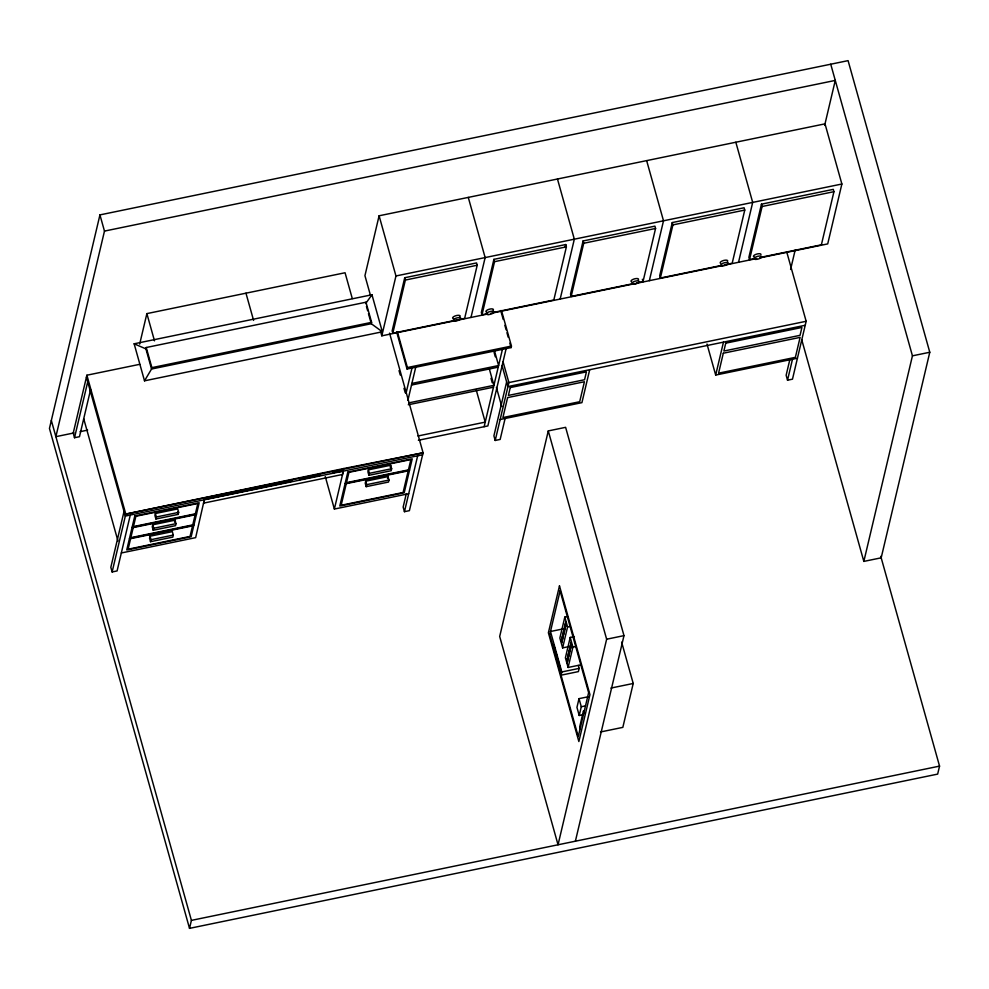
<?xml version="1.0" encoding="UTF-8"?>
<svg xmlns="http://www.w3.org/2000/svg" width="989" height="989" viewBox="0 0 989 989"><rect width="100%" height="100%" fill="white"/><g stroke="black" fill="none" stroke-linecap="round" stroke-linejoin="round"><path stroke-width="1.48" d="M801.733 339.709L863.842 561.406L881.187 557.821L929.784 352.257L848.08 60.638L99.938 214.897L49.45 428.447L189.517 928.362L937.659 774.103L939.55 766.116L880.766 556.337M99.938 214.897L104.475 231.092L55.879 436.668L74.039 432.922M139.721 364.323L86.896 375.214L73.223 433.095L74.509 437.719L79.466 436.705L90.605 389.567M74.509 437.719L87.724 381.841M139.672 344.098L146.879 313.612L345.062 272.754L352.282 298.542M146.236 347.51L151.873 367.648L151.552 369.021L145.915 348.882L146.236 347.51L365.967 302.214L371.604 322.34L371.283 323.712L151.552 369.021L144.518 380.827L382.335 331.797L371.963 294.759L134.145 343.801L144.518 380.827M124.033 511.449L110.83 567.327L112.128 571.951L117.085 570.937L130.288 515.046M112.128 571.951L125.801 514.082L86.896 375.214M130.659 538.387L128.113 549.204L190.036 536.434L192.534 525.888L130.597 538.659M150.031 536.211L149.562 538.214L150.526 541.688L172.828 537.089L173.298 535.086L172.321 531.625L150.031 536.211L151.008 539.685L150.526 541.688M152.739 524.788L152.257 526.778L153.233 530.252L175.535 525.654L176.005 523.651L175.028 520.189L152.739 524.788L153.703 528.25L153.233 530.252M155.397 513.514L154.927 515.504L155.903 518.978L178.193 514.379L178.663 512.389L177.699 508.915L155.397 513.514L156.373 516.975L155.903 518.978M174.559 522.18L175.028 520.189M203.66 503.722L204.451 499.148L210.484 497.912M189.517 928.362L191.409 920.376L51.341 420.473M759.7 257.919L827.719 243.9L841.874 184.016L825.011 123.848L379.096 215.787L364.941 275.659L370.282 294.747M365.967 302.214L365.646 303.586L371.963 294.759M342.392 475.116L343.171 470.541L332.625 472.717L343.344 471.123L334.369 509.051L408.692 493.721M487.614 314.02L381.803 335.84L395.959 275.968L379.096 215.787M404.724 277.736L392.151 330.882L392.806 333.194L464.645 318.384L477.205 265.237L476.562 262.926L404.724 277.736L405.366 280.048L392.806 333.194M365.707 481.186L365.238 483.176L366.202 486.65L388.504 482.051L388.974 480.061L387.997 476.587L365.707 481.186L366.672 484.647L366.202 486.65M368.39 469.849L367.908 471.84L368.885 475.313L391.187 470.715L391.656 468.724L390.68 465.25L368.39 469.849L369.354 473.311L368.885 475.313M501.485 310.534L511.449 346.076L511.103 347.584L407.048 369.033L407.406 367.537L397.442 331.983M406.022 393.288L412.005 368.007M387.527 478.577L387.997 476.587M390.21 467.241L390.68 465.25M407.876 400.409L415.726 367.24M406.331 493.585L403.153 507.06L404.452 511.684L409.397 510.658L423.082 452.789L389.555 333.12M404.452 511.684L417.655 455.805M470.987 317.444L485.142 257.573L468.279 197.404M492.46 312.648L553.828 299.988L566.388 246.854L565.745 244.543L493.907 259.353L481.334 312.487L481.989 314.799L486.477 313.872M481.989 314.799L494.549 261.665L493.907 259.353M484.14 426.704L502.424 349.364M506.145 348.598L487.861 425.938L418.372 440.266M506.64 381.952L493.907 435.84L495.205 440.464L500.162 439.437L505.107 418.483M495.205 440.464L508.89 382.582L503.092 361.912M565.04 247.485L565.745 244.543M560.17 299.061L574.325 239.19L557.462 179.009M637.027 282.842L643.011 281.605L655.571 228.459L654.928 226.147L583.09 240.957L570.517 294.104L571.172 296.416L634.036 283.46M571.172 296.416L583.733 243.269L583.09 240.957M548.277 430.92L499.68 636.483L558.043 844.779L606.64 639.215L548.277 430.92L565.621 427.335L623.985 635.63L575.388 841.206M589.691 369.725L581.915 402.647L500.162 419.509M553.543 645.904L553.852 648.376L553.778 644.915L554.087 647.375M554.199 648.228L554.508 650.688L554.433 647.226L554.742 649.686M554.841 650.539L555.15 653L555.076 649.538L555.385 652.011M555.497 652.851L555.793 655.324L555.731 651.85L556.041 654.322M567.599 616.518L564.818 617.099L559.861 638.053L562.617 647.894L568.193 646.744M556.139 655.163L556.448 657.636L556.374 654.162L556.683 656.634M556.795 657.475L557.091 659.947L557.03 656.486L557.326 658.946M557.437 659.799L557.747 662.259L557.672 658.798L557.981 661.27M558.08 662.111L558.389 664.571L558.328 661.109L558.624 663.582M558.736 664.423L559.045 666.895L558.97 663.421L559.279 665.894M562.617 647.894L567.575 626.939L564.818 617.099M649.353 280.678L663.508 220.794L646.645 160.626M559.378 666.734L559.687 669.207L559.613 665.745L559.922 668.205M560.034 669.046L560.343 671.519L560.269 668.057L560.578 670.517M560.676 671.37L560.986 673.83L560.911 670.369L561.22 672.841M562.036 629.115L550.477 631.501L561.814 671.951L561.047 675.178L578.392 671.605L579.146 668.379L578.342 665.486M574.386 636.57L570.208 637.435L565.399 657.796L568.106 667.464L580.642 664.88M724.714 264.755L732.194 263.21L744.754 210.076L744.111 207.764L672.273 222.574L659.7 275.708L660.355 278.033L721.723 265.373M568.106 667.464L572.915 647.103L570.208 637.435M660.355 278.033L672.916 224.886L672.273 222.574M588.492 696.701L579.01 698.654L576.946 707.382L579.22 715.48L583.275 714.651M579.22 715.48L581.285 706.752L579.01 698.654M621.636 642.145L633.22 683.473L622.835 727.372L600.546 731.971M738.536 262.283L752.691 202.411L735.828 142.231M797.431 358.216L715.69 375.066L723.466 342.132M761.505 257.165L821.377 244.827L833.937 191.681L833.294 189.369L761.456 204.179L748.883 257.325L749.538 259.637L754.026 258.71M749.538 259.637L762.099 206.503L761.456 204.179M790.582 269.478L795.193 249.97M824.641 125.43L835.272 80.418L104.475 231.092M790.038 358.772L786.144 375.239L787.528 380.196L792.486 379.17L806.159 321.289L786.725 251.898M787.528 380.196L792.486 359.23M863.842 561.406L912.439 355.83L830.735 64.211M204.55 499.519L291.94 481.247M299.482 479.677L320.572 475.264M395.959 275.968L841.874 184.016M405.366 280.048L477.205 265.237M494.549 261.665L566.388 246.854M583.733 243.269L655.571 228.459M672.916 224.886L744.754 210.076M762.099 206.503L833.937 191.681M151.873 367.648L371.604 322.34M490.631 313.402L756.672 258.549M80.084 431.674L87.65 430.116M407.406 367.537L511.449 346.076M411.894 383.411L498.604 365.534L494.451 350.724M411.511 385.042L498.221 367.154M408.717 402.894L493.931 385.327L489.357 369.033M508.89 382.582L806.159 321.289M408.272 404.761L493.486 387.194M805.219 325.282L507.938 386.575L502.115 365.794M417.951 435.988L485.228 422.118L476.105 389.53M213.5 497.282L219.521 496.045M227.062 494.488L239.128 492.003M242.144 491.372L248.177 490.136M255.718 488.578L263.259 487.021M279.838 483.609L291.903 481.111M308.494 477.699L320.56 475.214M422.612 454.779L125.331 516.073L86.426 377.205M912.439 355.83L929.784 352.257M203.499 503.141L342.231 474.535M156.373 516.975L178.663 512.389M369.354 473.311L391.656 468.724M132.093 527.335L196.514 514.057M345.149 483.411L409.557 470.134M153.703 528.25L176.005 523.651M366.672 484.647L388.974 480.061M129.485 538.412L193.893 525.134M151.008 539.685L173.298 535.086M121.326 552.975L195.649 537.645L204.451 499.148M567.575 626.939L570.356 626.358M606.64 639.215L623.985 635.63M572.915 647.103L575.709 646.534M561.814 671.951L579.146 668.379M610.918 688.06L633.22 683.473M581.285 706.752L585.34 705.911M191.409 920.376L939.55 766.116M134.145 343.801L145.915 348.882M382.335 331.797L371.283 323.712L368.464 313.649M706.999 344.061L715.69 375.066M642.368 279.294L643.011 281.605M500.718 310.546L503.216 319.435M504.872 325.356L506.121 329.807M506.949 332.761L508.198 337.212M509.854 343.134L511.103 347.584M494.067 352.344L495.316 356.794M496.404 387.416L501.757 406.516M491.001 378.305L492.238 382.743M584.153 713.477L583.448 710.98L579.739 726.692L580.432 729.202M396.676 331.995L407.048 369.033M399.037 370.615L400.273 375.041M403.982 388.294L405.218 392.707M380.567 331.439L381.803 335.84M366.449 306.454L367.661 310.769M325.27 476.55L334.369 509.051M245.964 293.177L253.592 320.399M146.879 313.612L154.494 340.834M177.55 512.067L178.193 514.379M83.719 418.743L117.963 540.983M631.316 281.655A3.919 1.397 -15.7 0 1 634.629 278.824A3.919 1.397 -15.7 0 1 638.313 279.875M453.481 318.631A3.919 1.397 -15.7 0 1 453.741 316.628A3.919 1.397 -15.7 0 1 458.859 315.318A3.919 1.397 -15.7 0 1 459.489 317.086M486.736 312.19A3.919 1.397 -15.7 0 1 489.023 309.297A3.919 1.397 -15.7 0 1 493.202 310.212M720.499 263.272A3.919 1.397 -15.7 0 1 723.812 260.428A3.919 1.397 -15.7 0 1 727.496 261.479M754.286 257.029A3.919 1.397 -15.7 0 1 756.091 254.297A3.919 1.397 -15.7 0 1 760.974 254.63M134.776 516.023L126.753 549.958L191.161 536.681L199.185 502.746L134.776 516.023M133.218 527.582L130.832 537.657L192.768 524.887L195.154 514.812L133.218 527.582M135.889 516.27L133.453 526.581L195.389 513.81L197.825 503.5L135.889 516.27M347.819 472.099L339.796 506.034L404.204 492.745L412.228 458.822L347.819 472.099M346.274 483.658L341.156 505.268L403.092 492.51L408.197 470.888L346.274 483.658M348.944 472.346L346.509 482.657L408.432 469.886L410.88 459.576L348.944 472.346M507.617 397.59L502.907 417.556L579.702 401.719L584.412 381.754L507.617 397.59M510.25 387.577L508.395 395.427L584.573 379.727L586.428 371.864L510.25 387.577M559.477 585.859L548.388 632.762L578.862 741.54L589.951 694.637L559.477 585.859M560.095 590.829L549.711 634.74L578.244 736.57L588.628 692.659L560.095 590.829M561.443 639.92L561.801 642.813L561.443 639.92M561.826 638.301L562.185 641.193L561.826 638.301M562.209 636.681L562.568 639.574L562.209 636.681M562.593 635.049L562.951 637.954L562.593 635.049M562.976 633.43L563.334 636.335L562.976 633.43M563.359 631.81L563.718 634.703L563.359 631.81M563.742 630.191L564.101 633.084L563.742 630.191M564.126 628.571L564.484 631.464L564.126 628.571M564.509 626.939L564.867 629.845L564.509 626.939M564.892 625.32L565.251 628.225L564.892 625.32M565.275 623.7L565.634 626.606L565.275 623.7M565.659 622.081L566.017 624.974L565.659 622.081M566.858 660.096L567.216 662.989L566.858 660.096M567.241 658.476L567.599 661.369L567.241 658.476M567.624 656.844L567.983 659.75L567.624 656.844M568.007 655.225L568.366 658.13L568.007 655.225M568.391 653.605L568.749 656.511L568.391 653.605M568.774 651.986L569.132 654.879L568.774 651.986M569.157 650.366L569.516 653.259L569.157 650.366M569.54 648.747L569.899 651.64L569.54 648.747M569.924 647.115L570.282 650.02L569.924 647.115M570.307 645.496L570.665 648.401L570.307 645.496M570.69 643.876L571.049 646.769L570.69 643.876M571.073 642.257L571.432 645.149L571.073 642.257M723.305 353.221L718.583 373.174L795.379 357.338L800.101 337.385L723.305 353.221M725.741 343.171L723.886 351.033L800.052 335.333L801.918 327.47L725.741 343.171M343.653 468.551L125.801 514.082L423.082 452.789L343.653 468.551M633.22 284.251A3.919 1.397 -15.7 0 0 639.191 281.766A3.919 1.397 -15.7 0 0 633.838 281.618A3.919 1.397 -15.7 0 0 633.22 284.251M454.853 321.017A3.919 1.397 -15.7 0 0 460.825 318.545A3.919 1.397 -15.7 0 0 455.472 318.396A3.919 1.397 -15.7 0 0 454.853 321.017M488.109 314.589A3.919 1.397 -15.7 0 0 494.067 312.104A3.919 1.397 -15.7 0 0 488.727 311.955A3.919 1.397 -15.7 0 0 488.109 314.589M722.403 265.856A3.919 1.397 -15.7 0 0 728.374 263.371A3.919 1.397 -15.7 0 0 723.021 263.222A3.919 1.397 -15.7 0 0 722.403 265.856M755.658 259.415A3.919 1.397 -15.7 0 0 761.617 256.942A3.919 1.397 -15.7 0 0 756.276 256.794A3.919 1.397 -15.7 0 0 755.658 259.415"/></g></svg>
